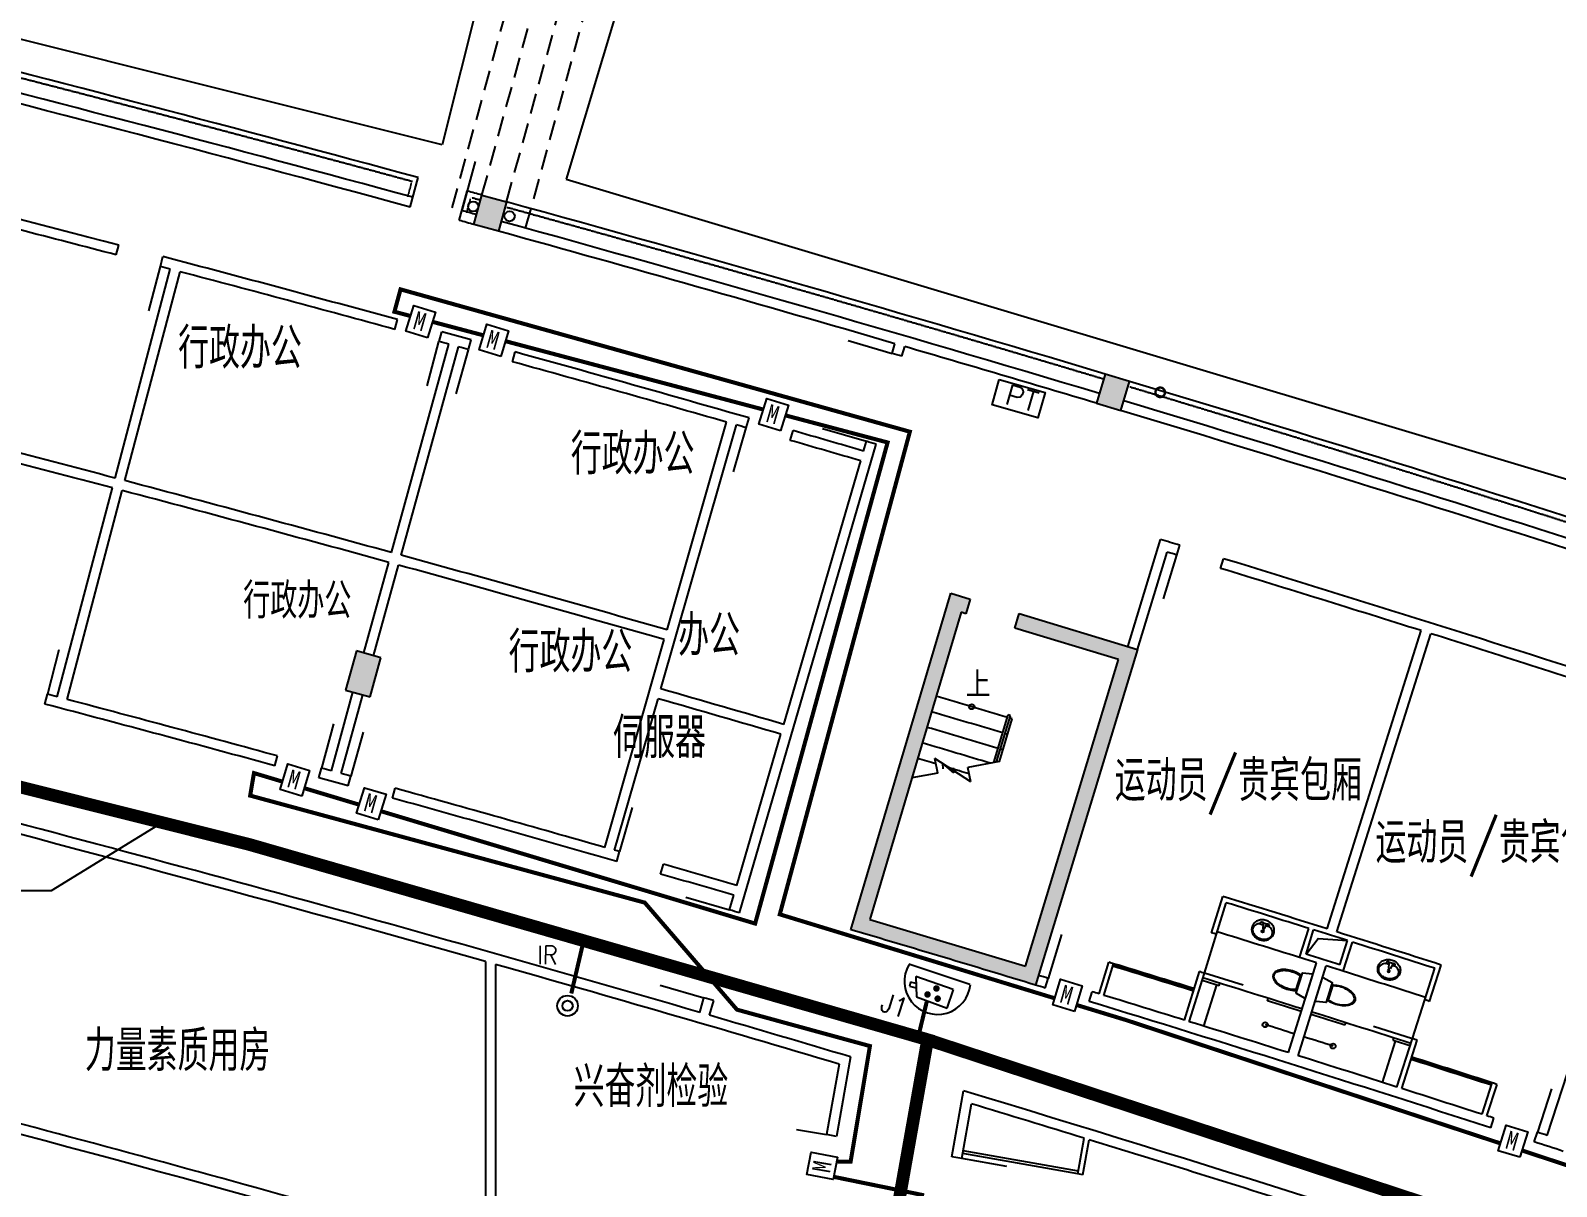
# Model space of a CAD drawing. Extents: x 23317406 to 24383751, y 42324270 to 43451021.
# Drawn here: x 23988326 to 24018326, y 43371489 to 43394221 of the extents above; entities that cross this region are included whole.
import ezdxf

# ---------------------------------------------------------------- set-up
doc = ezdxf.new("R2010")
doc.units = 0
doc.header["$MEASUREMENT"] = 0
doc.linetypes.add('DASHED', pattern=[0.75, 0.5, -0.25])
doc.linetypes.add('T-BW-SF$0$DOT2', pattern=[3.175, 0, -3.175])
doc.layers.get('0').update_dxf_attribs({"linetype": 'CONTINUOUS'})
for name, color, linetype in [('WZ', 7, 'CONTINUOUS'), ('场地', 5, 'CONTINUOUS'), ('墙', 7, 'CONTINUOUS'), ('柱填充', 8, 'CONTINUOUS'), ('柱形', 7, 'CONTINUOUS'), ('楼梯', 5, 'CONTINUOUS'), ('汉字', 7, 'CONTINUOUS'), ('监控管线', 11, 'CONTINUOUS'), ('监控设备', 1, 'CONTINUOUS'), ('紧急按钮管线', 4, 'CONTINUOUS'), ('紧急按钮设备', 4, 'CONTINUOUS'), ('辅助件', 9, 'CONTINUOUS'), ('门禁管线', 6, 'CONTINUOUS'), ('门禁设备', 6, 'CONTINUOUS'), ('门窗', 7, 'CONTINUOUS')]:
    doc.layers.add(name, color=color, linetype=linetype)
doc.styles.add('ATT', font='txt')
doc.styles.add('HZ', font='txt.shx', dxfattribs={"bigfont": 'hztxt.shx'})
doc.styles.add('HZTXT', font='txt', dxfattribs={"width": 0.9, "bigfont": 'HZTXT'})
doc.styles.add('KSHZ', font='ROMANS.shx', dxfattribs={"height": 800, "bigfont": 'dfhz.shx'})
doc.styles.add('Q1', font='SimSun.ttf', dxfattribs={"width": 0.8, "height": 450})

# ---------------------------------------------------------------- blocks, each defined once
blk = doc.blocks.new('M100')
at = {"layer": '门窗'}
blk.add_line((0, 1000), (0, 0), dxfattribs=at)
blk = doc.blocks.new('A$C3B131FE0')
at = {"layer": '门窗', "xscale": 0.8999999999999999, "yscale": 0.8999999999999999, "zscale": 0.8999999999999999, "rotation": 154.1173299468511}
blk.add_blockref('M100', (898, 810), dxfattribs=at)
blk = doc.blocks.new('WC-3')
for points in [[(382, 218, 0.033558), (397, 269, 0.056391), (412, 405, 0.056391), (397, 541, 0.070142), (358, 644, 0.106098), (290, 721, 0.162033), (225, 743, 0.162033), (161, 721, 0.106098), (93, 644, 0.070142), (54, 541, 0.056391), (38, 405, 0.056391), (54, 269, 0.033558), (69, 218)], [(55, 405, -0.056391), (70, 537, -0.070142), (108, 636, -0.106098), (170, 708, -0.162033), (225, 726, -0.162033), (280, 708, -0.106098), (343, 636, -0.070142), (381, 537, -0.056391), (396, 405, -0.056391), (381, 273, -0.027675), (369, 232), (81, 232, -0.027675), (70, 273, -0.056391)], [(-20, 24, 0.477064), (0, 0), (463, 0, 0.477064), (473, 12), (431, 207, 0.354037), (426, 211), (24, 211, 0.354037), (19, 207)]]:
    blk.add_lwpolyline(points, format="xyb", close=True)
blk = doc.blocks.new('A$C30FB1A88')
at = {"layer": '辅助件', "rotation": 66.85673863566856}
blk.add_blockref('WC-3', (600, 11), dxfattribs=at)
blk = doc.blocks.new('15PLAV04')
at = {"color": 0, "linetype": 'ByBlock'}
for p, q in [((2.5, -1.5), (2.5, 1.5)), ((7, 0.5), (3, 1.5)), ((4, 1.25), (4, 3.635323)), ((7, -0.5), (7, 0.5)), ((3, -1.5), (7, -0.5)), ((4, -3.628449), (4, -1.25))]:
    blk.add_line(p, q, dxfattribs=at)
blk.add_lwpolyline([(8, 9, 0.109452), (4.986152, 8.332258, 0.102376), (2.343146, 6.363961, 0.093737), (0.622313, 3.491319, 0.088426), (0, 0, 0.088426), (0.622313, -3.491319, 0.093737), (2.343146, -6.363961, 0.102376), (4.986152, -8.332258, 0.109452), (8, -9, 0.109452), (11.013848, -8.332258, 0.102376), (13.656854, -6.363961, 0.093737), (15.377687, -3.491319, 0.088426), (16, 0, 0.088426), (15.377687, 3.491319, 0.093737), (13.656854, 6.363961, 0.102376), (11.013848, 8.332258, 0.109452)], format="xyb", close=True, dxfattribs=at)
for centre in [(3, 2.5), (9, 0), (3, -2.5)]:
    blk.add_circle(centre, 1, dxfattribs=at)
for centre, radius, start, end in [((7, 3.635323), 3, 146.09549, 180), ((11.358035, 0.706347), 8.250845, 143.130102, 146.09549), ((9.915843, 1.787992), 6.448105, 118.911201, 143.130102), ((9, 3.446272), 4.553728, 90, 118.911201), ((9, 3.446272), 4.553728, 61.088799, 90), ((8.084157, 1.787992), 6.448105, 36.869898, 61.088799), ((6.641965, 0.706347), 8.250845, 17.257939, 36.869898), ((4.368267, 0), 10.631733, 0, 17.257939), ((4.368267, 0), 10.631733, 342.742061, 0), ((7, -3.628449), 3, 180, 212.259808), ((9.915843, -1.787992), 6.448105, 212.259808, 241.088799), ((9, -3.446272), 4.553728, 241.088799, 270), ((9, -3.446272), 4.553728, 270, 298.911201), ((8.084157, -1.787992), 6.448105, 298.911201, 323.130102), ((6.641965, -0.706347), 8.250845, 323.130102, 342.742061)]:
    blk.add_arc(centre, radius, start, end, dxfattribs=at)
at = {"color": 0, "linetype": 'ByBlock', "style": 'ATT'}
for tag, p, flags in [('ITEM', (0, -17.5), 3), ('ROOM_NUMBER', (0, -26.5), 1)]:
    blk.add_attdef(tag, p, '', height=6, dxfattribs=dict(at, flags=flags))
blk = doc.blocks.new('A$C7CF24AF0')
at = {"layer": '辅助件', "xscale": 25, "yscale": 25, "zscale": 25, "rotation": 246.9327746713677}
blk.add_blockref('15PLAV04', (300, 388), dxfattribs=at)
blk = doc.blocks.new('_DOTSMALL')
at = {"color": 0, "linetype": 'ByBlock', "const_width": 0.5}
blk.add_lwpolyline([(-0.0625, 0, 1), (0.0625, 0, 1)], format="xyb", close=True, dxfattribs=at)
blk = doc.blocks.new('A$C165F4BE9')
at = {"layer": 'WZ'}
for p, q in [((1283, 579), (79, 980)), ((111, 629), (97, 551)), ((223, 598), (111, 629)), ((220, 740), (229, 337)), ((952, 483), (220, 740)), ((97, 551), (227, 517)), ((229, 337), (835, 119)), ((835, 119), (958, 484))]:
    blk.add_line(p, q, dxfattribs=at)
at = {"layer": 'WZ', "const_width": 63.8}
for points in [[(480, 380, 1), (417, 392, 1)], [(655, 497, 1), (592, 509, 1)], [(680, 296, 1), (617, 308, 1)]]:
    blk.add_lwpolyline(points, format="xyb", close=True, dxfattribs=at)
at = {"layer": 'WZ'}
blk.add_arc((645, 643), 650, 149.9091, 354.3172, dxfattribs=at)
blk = doc.blocks.new('A$C598A25E8')
at = {"layer": '监控设备', "color": 6}
blk.add_lwpolyline([(525, 73), (86, 0), (0, 518), (439, 591)], close=True, dxfattribs=at)
at = {"layer": '门禁设备', "style": 'Q1', "width": 0.9}
blk.add_text('M', height=360, rotation=10.6583, dxfattribs=at).set_placement((170, 101, -121))
blk = doc.blocks.new('A$C62181696')
at = {"layer": '监控管线'}
blk.add_lwpolyline([(0, 519), (936, 519), (936, 3), (0, 3)], close=True, dxfattribs=at)
at = {"layer": '门禁管线', "color": 6, "style": 'HZ'}
blk.add_text('PT', height=400, rotation=359.4412, dxfattribs=at).set_placement((206, 91, -121))
blk = doc.blocks.new('A$C28D63360')
at = {"layer": '监控管线'}
blk.add_blockref('A$C62181696', (0, 0), dxfattribs=at)

msp = doc.modelspace()

# ---------------------------------------------------------------- hatches: boundary and pattern name
at = {"layer": '柱填充'}
for points in [[(23997683.54222, 43390852.44388), (23997201.48343, 43390985.1817), (23997042.20343, 43390406.70968), (23997524.26222, 43390273.97186)], [(24009932.24712, 43387322.18185), (24009453.358, 43387465.93585), (24009280.84344, 43386891.27184), (24009759.73256, 43386747.51784)], [(24007760.13254, 43382753.64362), (24007674.13488, 43382466.23381), (24009715.74031, 43381851.02257), (24007884.11936, 43375823.15644), (24004828.804, 43376740.49366), (24006620.43763, 43382780.3657), (24006716.19071, 43382751.91452), (24006801.66397, 43383039.48073), (24006418.14836, 43383153.32076), (24004455.88306, 43376538.22315, -0.001749131), (24008083.94859, 43375448.92167), (24010088.56851, 43382046.12756)], [(23995215.8163, 43381887.38488), (23994733.74263, 43382020.06865), (23994521.4486, 43381248.75079), (23995003.52227, 43381116.06702)]]:
    msp.add_hatch(color=256, dxfattribs=at).paths.add_polyline_path(points)

# ---------------------------------------------------------------- linework, layer by layer
at = {"layer": '场地'}
for p, q in [((24006389.67247, 43431740.4999), (23996420.87732, 43391970.87426)), ((24010648.606, 43430568.03234), (23998858.5867, 43391299.78251)), ((23996420.87732, 43391970.87426), (23974111.57232, 43397563.00363)), ((23998858.5867, 43391299.78251), (24020886.63821, 43384686.01302))]:
    msp.add_line(p, q, dxfattribs=at)
at = {"layer": '墙'}
for p, q in [((23995788.54561, 43390749.6392), (23995946.17616, 43391328.56287)), ((23996753.00588, 43390486.09673), (23996911.68339, 43391064.73431)), ((23990008.91804, 43389809.20695), (23990059.59025, 43390002.68131)), ((23989986.79182, 43385420.52927), (23991072.53707, 43389529.50212)), ((23990879.20779, 43389580.51184), (23990930.19629, 43389773.90309)), ((23990180.15525, 43385369.43538), (23991265.9005, 43389478.40823)), ((23995489.13806, 43388343.67704), (23995541.80191, 43388536.61879)), ((23996357.02419, 43388106.02315), (23996410.00345, 43388298.87853)), ((23995421.77459, 43383955.4606), (23996549.81739, 43388053.0233)), ((23995614.60107, 43383902.37624), (23996742.64387, 43387999.93893)), ((23996935.3985, 43387946.79899), (23996988.58795, 43388139.5965)), ((24005263.26682, 43387870.66385), (24005319.29373, 43388062.656)), ((24005455.25897, 43387814.63694), (24005511.28588, 43388006.62909)), ((23997802.63376, 43387706.78083), (23997856.13839, 43387899.49112)), ((24000841.36669, 43382434.44604), (24002011.58718, 43386520.16319)), ((24002396.05285, 43386409.96996), (24002451.22683, 43386602.20895)), ((24000716.98784, 43381273.82985), (24002203.85622, 43386465.09399)), ((24003260.76793, 43386161.0251), (24003316.25617, 43386353.17363)), ((24002261.72518, 43376871.08421), (24004951.01679, 43386086.70756)), ((24004702.99774, 43385950.74231), (24004759.02464, 43386142.73447)), ((24003134.2443, 43380574.96203), (24004646.97083, 43385758.75016)), ((23988849.95268, 43381118.193), (23989935.69793, 43385227.16584)), ((23989043.3161, 43381067.0991), (23990129.06135, 43385176.07195)), ((24009897.2077, 43382104.27426), (24010538.26234, 43384213.98566)), ((24010862.764, 43383906.27778), (24010921.01498, 43384097.60688)), ((24010088.56851, 43382046.12756), (24010671.47647, 43383964.47814)), ((24011723.37396, 43383643.4923), (24011781.93771, 43383834.7259)), ((23994878.03559, 43381980.35412), (23995368.69022, 43383762.63412)), ((23995070.86505, 43381927.28061), (23995561.5167, 43383709.54976)), ((24013819.63772, 43376553.60419), (24015665.59438, 43382420.02944)), ((24014010.41577, 43376493.57308), (24015856.37243, 43382359.99833)), ((23999616.07701, 43378156.45985), (24000786.29749, 43382242.177)), ((24009141.53159, 43382024.1021), (24009141.51795, 43382024.05701)), ((24009237.25168, 43381995.15968), (24009237.26532, 43381995.20478)), ((23988605.53007, 43380975.83791), (23988656.51683, 43381169.22961)), ((23994240.64742, 43379665.07143), (23994665.69812, 43381209.04821)), ((23994433.4739, 43379611.98706), (23994858.52759, 43381155.9747)), ((23999808.34604, 43378101.39065), (24000661.91864, 43381081.56081)), ((24002209.8003, 43377407.0915), (24003078.21739, 43380382.96988)), ((23993126.88154, 43379762.87716), (23993179.53848, 43379955.82079)), ((23993994.7704, 43379525.24341), (23994047.74793, 43379718.09926)), ((23994573.14298, 43379366.01972), (23994626.33417, 43379558.81676)), ((23995440.37028, 43379125.98286), (23995493.88181, 43379318.69123)), ((23999849.36823, 43377881.57056), (23999904.50844, 43378073.81925)), ((24000714.12117, 43377632.76676), (24000769.58081, 43377824.92353)), ((24002069.73303, 43376927.11112), (24002153.77339, 43377215.09935)), ((24011544.96784, 43376478.2472), (24011767.19009, 43377194.56925)), ((24011640.47745, 43376448.61757), (24011833.07006, 43377069.43001)), ((24013276.07004, 43375990.62344), (24013455.74258, 43376563.08984)), ((24013401.42653, 43376056.08908), (24013551.15364, 43376533.14441)), ((24014068.37833, 43375846.22292), (24014218.80668, 43376323.0576)), ((24014133.6596, 43375720.77032), (24014314.17362, 43376292.97193)), ((24009333.18588, 43375276.62226), (24009523.76425, 43375898.056)), ((24009428.79107, 43375247.30251), (24009619.36944, 43375868.73625)), ((24011011.63445, 43374759.07428), (24011307.93078, 43375714.17035)), ((24015736.80174, 43375159.64911), (24015934.40815, 43375778.88389)), ((24015832.06863, 43375129.24812), (24016060.07603, 43375843.74979)), ((24008275.23492, 43375390.72042), (24008333.48762, 43375582.049)), ((24011107.14406, 43374729.44465), (24011403.44039, 43375684.54072)), ((24001481.45049, 43374911.19351), (24001565.49085, 43375199.18174)), ((24001673.44264, 43374855.1666), (24001757.483, 43375143.15483)), ((24009135.83642, 43375127.91645), (24009194.40702, 43375319.14795)), ((24015189.58397, 43373444.84511), (24015493.59384, 43374397.514)), ((24015284.85086, 43373414.44413), (24015588.86073, 43374367.11301)), ((24018141.94427, 43372493.68348), (24018637.66351, 43374016.45428)), ((24016862.06149, 43372908.31506), (24017061.67498, 43373526.90576)), ((24016957.22929, 43372877.60529), (24017156.84278, 43373496.196)), ((24017033.86545, 43372642.68589), (24017095.35356, 43372832.99935)), ((24017889.88768, 43372365.32905), (24017951.692, 43372555.54006))]:
    msp.add_line(p, q, dxfattribs=at)
at = {"layer": '墙', "ltscale": 5000}
for p, q in [((23997270, 43375912.9268), (23997270, 43370626.71633)), ((23997470, 43375856.2989), (23997470, 43370626.71633)), ((24004448.82894, 43374036.60706), (24004173.19438, 43372473.40944)), ((24004220.91182, 43373895.77933), (24003976.23283, 43372508.13907)), ((24006438.25063, 43372074.01891), (24006666.89968, 43373370.7521)), ((24006635.21219, 43372039.28927), (24006824.71363, 43373114.00539)), ((24004173.19438, 43372473.40944), (24003976.23283, 43372508.13907)), ((24008917.63483, 43371738.37924), (24009040.87556, 43372437.31214)), ((24009016.11561, 43371721.01442), (24009137.19087, 43372407.66635)), ((24006635.21219, 43372039.28927), (24006438.25063, 43372074.01891)), ((24009016.11561, 43371721.01442), (24008917.63483, 43371738.37924))]:
    msp.add_line(p, q, dxfattribs=at)
at = {"layer": '墙', "ltscale": 300}
for p, q in [((24013054.24105, 43374121.18396), (24013609.52883, 43375885.88099)), ((24013245.0191, 43374061.15285), (24013800.30688, 43375825.84988))]:
    msp.add_line(p, q, dxfattribs=at)
at = {"layer": '墙'}
for centre, radius, start, end in [((23850578.58196, 42857442.58139), 552722.67138, 74.768624861, 77.2220646083), ((23850578.58196, 42857442.58139), 550522.67138, 75.3235079827, 77.4029441614), ((23850578.58196, 42857442.58139), 553322.67138, 74.768624861, 75.9020730186), ((23850578.58196, 42857442.58139), 552922.67138, 74.768624861, 75.9020730186), ((23850578.58196, 42857442.58139), 553322.67138, 74.6338847678, 74.6649826078), ((23850578.58196, 42857442.58139), 550322.67138, 75.3235079827, 75.7337674628), ((23850578.58196, 42857442.58139), 553322.67138, 73.3138876927, 74.5820730186), ((23850578.58196, 42857442.58139), 552722.67138, 74.6333362112, 74.6649826078), ((23850578.58196, 42857442.58139), 552922.67138, 74.6338847678, 74.6649826078), ((23850578.58196, 42857442.58139), 552922.67138, 73.3138876927, 74.5820730186), ((23850578.58196, 42857442.58139), 552722.67138, 73.7421315605, 74.5820646083), ((23850578.58196, 42857442.58139), 550322.67138, 75.2090062996, 75.2298232382), ((23850578.58196, 42857442.58139), 550522.67138, 74.7328934249, 75.2298232382), ((23850578.58196, 42857442.58139), 550322.67138, 74.7328934249, 75.1881836867), ((23850578.58196, 42857442.58139), 550522.67138, 74.5767521904, 74.6392086805), ((23850578.58196, 42857442.58139), 550322.67138, 74.6183917419, 74.6392086805), ((23850578.58196, 42857442.58139), 550322.67138, 74.5767521904, 74.597569129), ((23850578.58196, 42857442.58139), 552722.67138, 73.3138962624, 73.7213993623), ((23850634.74669, 42857737.27781), 530172.67138, 79.4743453394, 79.4743453394), ((23850639.30178, 42857736.37231), 530172.67138, 78.1227654233, 78.1227654233), ((23850644.55659, 42857735.23786), 530172.67138, 77.5606287088, 77.5606287088), ((23850649.0789, 42857734.18074), 530172.67138, 76.2090487927, 76.2090487927), ((23850578.58196, 42857442.58139), 550322.67138, 74.0277771841, 74.4830674459), ((23850578.58196, 42857442.58139), 550522.67138, 73.9861376326, 74.4830674459), ((23850578.58196, 42857442.58139), 552522.67138, 73.7213956101, 73.7421522317), ((23850578.58196, 42857442.58139), 553322.67138, 72.1286283283, 73.2620759435), ((23850578.58196, 42857442.58139), 552922.67138, 72.1286283283, 73.2620759435), ((23850578.58196, 42857442.58139), 546072.67138, 75.2090873292, 75.7336864331), ((23850578.58196, 42857442.58139), 552722.67138, 72.1286283283, 73.2626246478), ((23850578.58196, 42857442.58139), 545872.67138, 75.2090911735, 75.7336825889), ((23850578.58196, 42857442.58139), 550322.67138, 73.9861376326, 74.0069545712), ((23850578.58196, 42857442.58139), 550522.67138, 73.7421729855, 73.8924528882), ((23850578.58196, 42857442.58139), 550322.67138, 73.7421767679, 73.8924528882), ((23850578.58196, 42857442.58139), 550722.67138, 73.7213617169, 73.7421522317), ((23850578.58196, 42857442.58139), 546072.67138, 74.6184727715, 75.1881026571), ((23850578.58196, 42857442.58139), 545872.67138, 74.6184766157, 75.1880988129), ((23850578.58196, 42857442.58139), 550522.67138, 73.0668991969, 73.108534966), ((23850578.58196, 42857442.58139), 546072.67138, 74.0278582137, 74.5974880994), ((23850578.58196, 42857442.58139), 550322.67138, 73.0668991969, 73.0877161354), ((23850578.58196, 42857442.58139), 550522.67138, 72.0928934249, 72.9732144524), ((23850578.58196, 42857442.58139), 545872.67138, 74.027862058, 74.5974842551), ((23850578.58196, 42857442.58139), 550322.67138, 72.5434652451, 72.9732144524), ((23850578.58196, 42857442.58139), 550322.67138, 72.0928934249, 72.5226426322), ((23850578.58196, 42857442.58139), 541622.67138, 75.2091735348, 75.2303364788), ((23850578.58196, 42857442.58139), 544922.67138, 73.7422799404, 74.0068513987), ((23850578.58196, 42857442.58139), 541422.67138, 74.7349463875, 75.2303364788), ((23850578.58196, 42857442.58139), 541622.67138, 74.7349463875, 75.1880164515), ((23850578.58196, 42857442.58139), 544722.67138, 73.7422838009, 74.0068475382), ((23850578.58196, 42857442.58139), 539022.67138, 73.7423950291, 75.6887706945), ((23850578.58196, 42857442.58139), 541622.67138, 74.6185589771, 74.639721921), ((23850578.58196, 42857442.58139), 541622.67138, 74.5762389498, 74.5974018938), ((23850578.58196, 42857442.58139), 538822.67138, 74.2021385903, 75.6887706945), ((23850578.58196, 42857442.58139), 541422.67138, 74.5762389498, 74.639721921), ((23850578.58196, 42857442.58139), 541622.67138, 74.0279444193, 74.4810144833), ((23850578.58196, 42857442.58139), 541422.67138, 73.9962048874, 74.4810144833), ((23850578.58196, 42857442.58139), 541622.67138, 73.9962048874, 74.006787336), ((23850578.58196, 42857442.58139), 541622.67138, 73.7423440031, 73.9009804147), ((23850578.58196, 42857442.58139), 541422.67138, 73.7423479107, 73.9009804147), ((23850578.58196, 42857442.58139), 541122.67138, 73.7211595052, 73.7423537777), ((23850578.58196, 42857442.58139), 544172.67138, 72.5435829091, 72.7699774048), ((23850578.58196, 42857442.58139), 544072.67138, 72.5804391441, 72.7594474668), ((23850578.58196, 42857442.58139), 543422.67138, 72.7594411686, 72.7699841855), ((23850578.58196, 42857442.58139), 544072.67138, 72.4961996388, 72.5699082385), ((23850578.58196, 42857442.58139), 544172.67138, 72.2961304725, 72.5225249682), ((23850578.58196, 42857442.58139), 543572.67138, 72.4962044822, 72.5699033951), ((23850578.58196, 42857442.58139), 544072.67138, 72.3066604106, 72.4856687332), ((23850578.58196, 42857442.58139), 538822.67138, 73.432512804, 74.1800355295), ((23850578.58196, 42857442.58139), 542272.67138, 72.9452347235, 72.955800585), ((23850578.58196, 42857442.58139), 542622.67138, 72.7594333964, 72.7699934159), ((23850578.58196, 42857442.58139), 543472.67138, 72.5435964706, 72.5804449572), ((23850578.58196, 42857442.58139), 543472.67138, 72.4856629201, 72.5225114067), ((23850578.58196, 42857442.58139), 541422.67138, 73.0663859563, 73.0875449926), ((23850578.58196, 42857442.58139), 541622.67138, 73.0663859563, 73.0875489003), ((23850578.58196, 42857442.58139), 539322.67138, 73.7211595052, 73.7423891164), ((23850578.58196, 42857442.58139), 541422.67138, 72.0949463875, 72.9711614898), ((23850578.58196, 42857442.58139), 541622.67138, 72.9558069251, 72.9711614898), ((23850578.58196, 42857442.58139), 541622.67138, 72.7700021904, 72.9452283834), ((23850578.58196, 42857442.58139), 543422.67138, 72.2961236918, 72.3066667087), ((23850578.58196, 42857442.58139), 539022.67138, 73.4135604138, 73.7211358937), ((23850578.58196, 42857442.58139), 541622.67138, 72.5436324803, 72.7594236488), ((23850578.58196, 42857442.58139), 533322.67138, 74.051653021, 75.6862136079), ((23850578.58196, 42857442.58139), 542622.67138, 72.2961144614, 72.3066744809), ((23850578.58196, 42857442.58139), 533122.67138, 74.0455104702, 75.6431692128), ((23850578.58196, 42857442.58139), 541622.67138, 72.3066842285, 72.522475397), ((23850578.58196, 42857442.58139), 539022.67138, 71.62212287, 73.1673944776), ((23850578.58196, 42857442.58139), 541622.67138, 72.1208794939, 72.2961056869), ((23850578.58196, 42857442.58139), 542272.67138, 72.1103072923, 72.1208731538), ((23850578.58196, 42857442.58139), 538822.67138, 72.8970295054, 73.1434265157), ((23850578.58196, 42857442.58139), 541622.67138, 72.0949463875, 72.1103009523), ((23850578.58196, 42857442.58139), 538822.67138, 72.4305871538, 72.8863136296), ((23850578.58196, 42857442.58139), 541622.67138, 71.9785589771, 71.999721921), ((23850578.58196, 42857442.58139), 541422.67138, 71.9362389498, 71.999721921)]:
    msp.add_arc(centre, radius, start, end, dxfattribs=at)
at = {"layer": '墙', "ltscale": 5000}
for start, end in [(67.1172342395, 67.1172342395), (66.2587266313, 66.2587266313), (64.4772342395, 64.4772342395), (64.9387266313, 64.9387266313)]:
    msp.add_arc((23850578.58196, 42857442.58139), 533172.67138, start, end, dxfattribs=at)
at = {"layer": '柱填充', "linetype": 'T-BW-SF$0$DOT2', "ltscale": 10}
for p, q in [((23995744.59947, 43390968.87679), (23995823.41475, 43391258.33863)), ((23996902.33559, 43390652.52095), (23996981.67434, 43390941.83975))]:
    msp.add_line(p, q, dxfattribs=at)
for start, end in [(74.7789815913, 75.9020730186), (74.6338847678, 74.6546258775), (73.3138876927, 74.5820730186), (72.1389850586, 73.2620759435)]:
    msp.add_arc((23850578.58196, 42857442.58139), 553222.67138, start, end, dxfattribs=at)
at = {"layer": '柱形'}
for p, q in [((23997042.20343, 43390406.70968), (23997201.48343, 43390985.1817)), ((23997201.48343, 43390985.1817), (23997683.54222, 43390852.44388)), ((23997683.54222, 43390852.44388), (23997524.26222, 43390273.97186)), ((23997524.26222, 43390273.97186), (23997042.20343, 43390406.70968)), ((24009453.358, 43387465.93585), (24009280.84344, 43386891.27184)), ((24009932.24712, 43387322.18185), (24009453.358, 43387465.93585)), ((24009759.73256, 43386747.51784), (24009932.24712, 43387322.18185)), ((24009280.84344, 43386891.27184), (24009759.73256, 43386747.51784)), ((23994733.74263, 43382020.06865), (23994521.4486, 43381248.75079)), ((23995215.8163, 43381887.38488), (23994733.74263, 43382020.06865)), ((23995003.52227, 43381116.06702), (23995215.8163, 43381887.38488)), ((23994521.4486, 43381248.75079), (23995003.52227, 43381116.06702))]:
    msp.add_line(p, q, dxfattribs=at)
at = {"layer": '柱形', "ltscale": 1000}
for p, q in [((24004455.88306, 43376538.22315), (24006418.14836, 43383153.32076)), ((24006418.14836, 43383153.32076), (24006801.66397, 43383039.48073)), ((24006801.66397, 43383039.48073), (24006716.19071, 43382751.91452)), ((24006620.43763, 43382780.3657), (24004828.804, 43376740.49366)), ((24006716.19071, 43382751.91452), (24006620.43763, 43382780.3657)), ((24007674.13488, 43382466.23381), (24007760.13254, 43382753.64362)), ((24007760.13254, 43382753.64362), (24010088.56851, 43382046.12756)), ((24009715.74031, 43381851.02257), (24007674.13488, 43382466.23381)), ((24010088.56851, 43382046.12756), (24008083.94859, 43375448.92167)), ((24007884.11936, 43375823.15644), (24009715.74031, 43381851.02257)), ((24004828.804, 43376740.49366), (24007884.11936, 43375823.15644))]:
    msp.add_line(p, q, dxfattribs=at)
msp.add_arc((23850578.58196, 42857442.58139), 541422.67138, 73.0875449925, 73.4884158782, dxfattribs=at)
at = {"layer": '楼梯'}
for p, q in [((24007264.0671, 43379826.35499), (24007544.87617, 43380761.62748)), ((24007319.39448, 43379836.75442), (24007592.76757, 43380747.26037)), ((24007374.72186, 43379847.15385), (24007626.27958, 43380685.00076))]:
    msp.add_line(p, q, dxfattribs=at)
for radius, start, end in [(546302.67138, 73.3037123135, 73.4568575913), (545982.67138, 73.303721534, 73.4568452973), (545662.67138, 73.3037307652, 73.456832989), (546352.67138, 73.2984673943, 73.3037108738), (546302.67138, 73.2932243947, 73.2984683541), (545342.67138, 73.310543149, 73.4568206662), (545982.67138, 73.2932274682, 73.298474501), (545022.67138, 73.4175564753, 73.4568083289), (545662.67138, 73.2932305453, 73.2984806552), (545022.67138, 73.3455900552, 73.3884061907)]:
    msp.add_arc((23850578.58196, 42857442.58139), radius, start, end, dxfattribs=at)
at = {"layer": '汉字', "color": 0}
for p, q in [((24006815.01557, 43379444.89477), (24006102.06034, 43379904.99784)), ((24006163.59737, 43379619.50876), (24006102.06034, 43379904.99784)), ((24006815.01557, 43379444.89477), (24006753.47853, 43379730.38386))]:
    msp.add_line(p, q, dxfattribs=at)
at = {"layer": '汉字'}
for p, q in [((24006163.59737, 43379619.50876), (24005654.42971, 43379523.80471)), ((24006475.92332, 43379622.45334), (24006260.82279, 43379806.11543)), ((24006268.81839, 43379704.69987), (24006260.82279, 43379806.11543)), ((24006475.92332, 43379622.45334), (24006468.1997, 43379720.41909)), ((24007374.72186, 43379847.15385), (24006753.47853, 43379730.38386))]:
    msp.add_line(p, q, dxfattribs=at)
msp.add_lwpolyline([(24006831.03665, 43380923.03359, 0, 0, 0), (24006688.78061, 43380446.29404, 160, 0, 0), (24006458.53795, 43379674.94631, 0, 0, 0)], format="xyseb", dxfattribs=at)
at = {"layer": '汉字', "color": 0}
msp.add_circle((24006831.00111, 43380923.04419), 50, dxfattribs=at)
at = {"layer": '监控管线'}
for p, q in [((23988741.42347, 43377306.72092), (23990914.96621, 43378646.80638)), ((23981820.65303, 43377306.72092), (23988741.42347, 43377306.72092))]:
    msp.add_line(p, q, dxfattribs=at)
at = {"layer": '监控管线', "color": 2, "const_width": 250}
for points in [[(24019090.7904, 43307999.23379), (24022836.3983, 43312515.53166), (24026356.08152, 43322180.89905), (24026292.42422, 43332453.62215), (24023148.31794, 43341851.26224), (24016360.3546, 43349947.57592), (24007486.68719, 43355242.00889), (24002685.44275, 43355931.86111), (24005962.50221, 43374375.84004), (23992616.48831, 43378217.9585), (23976840.75464, 43382171.97166), (23965043.10162, 43384891.0045)], [(24005962.50221, 43374375.84004), (24015968.38047, 43371083.25573), (24036574.23217, 43363994.77166), (24059466.1809, 43355072.36259), (24079699.51177, 43346886.28986)]]:
    msp.add_lwpolyline(points, dxfattribs=at)
at = {"layer": '监控管线', "const_width": 80}
msp.add_lwpolyline([(24005945.1325, 43375122.0897), (24005800.66944, 43374524.44787)], dxfattribs=at)
at = {"layer": '监控设备', "color": 1}
for p, q in [((24006570.90725, 43374116.44332), (23991393.52261, 43378627.22278)), ((24014391.15356, 43371619.85463), (24006695.71344, 43374079.35043))]:
    msp.add_line(p, q, dxfattribs=at)
at = {"layer": '紧急按钮管线', "const_width": 80}
msp.add_lwpolyline([(23998957.40347, 43375283.9111), (23999201.04632, 43376326.59752)], dxfattribs=at)
at = {"layer": '紧急按钮设备'}
for radius in [202.67921, 101.33941]:
    msp.add_circle((23998883.75325, 43375042.59354), radius, dxfattribs=at)
at = {"layer": '辅助件', "linetype": 'DASHED', "ltscale": 800}
for p, q in [((23996613.13181, 43390731.81266), (24008145.68044, 43432623.41137)), ((23998059.33077, 43390333.68128), (24009591.87939, 43432225.27999)), ((23997201.47982, 43390985.16687), (24008319.59275, 43431371.34175)), ((23997683.54613, 43390852.45642), (24008801.47108, 43431237.94843))]:
    msp.add_line(p, q, dxfattribs=at)
at = {"layer": '辅助件'}
for p, q in [((24011393.67288, 43374640.55575), (24011645.49199, 43375452.28177)), ((24011693.23655, 43375437.43394), (24011708.05137, 43375485.18876)), ((24012642.63359, 43375141.18324), (24012657.60631, 43375188.88879)), ((24014166.54349, 43374661.66266), (24014181.58633, 43374709.34615)), ((24014903.78331, 43373536.04807), (24015162.15807, 43374345.71126)), ((24015114.51412, 43374360.87882), (24015129.71462, 43374408.51228)), ((24008917.63483, 43371738.37924), (24006652.577, 43372137.77005)), ((24008926.31724, 43371787.61963), (24006661.25941, 43372187.01044))]:
    msp.add_line(p, q, dxfattribs=at)
msp.add_lwpolyline([(24013401.42653, 43376056.08908), (24013637.67676, 43376367.87235), (24014218.80668, 43376323.0576)], dxfattribs=at)
for centre in [(24012598.36821, 43374670.53483), (24013933.28065, 43374250.44628)]:
    msp.add_circle(centre, 50, dxfattribs=at)
for centre, radius, start, end in [((23850578.58196, 42857442.58139), 543472.67138, 72.5804449572, 72.7594416536), ((23850578.58196, 42857442.58139), 543472.67138, 72.3066662237, 72.4856629201), ((23850578.58196, 42857442.58139), 542472.67138, 72.7224650515, 72.7594236488), ((23850578.58196, 42857442.58139), 542522.67138, 72.5436149314, 72.7594324232), ((23850578.58196, 42857442.58139), 542472.67138, 72.5436159048, 72.6174215594), ((23850578.58196, 42857442.58139), 542472.67138, 72.4486863179, 72.5224919725), ((23850578.58196, 42857442.58139), 542522.67138, 72.3066754541, 72.5224929459), ((23848634.0983, 42851436.86796), 548322.67138, 72.5380586992, 72.600720112), ((23848729.75841, 42851406.73331), 548322.67138, 72.4649674482, 72.527628861), ((23850578.58196, 42857442.58139), 542472.67138, 72.3066842285, 72.3436428259)]:
    msp.add_arc(centre, radius, start, end, dxfattribs=at)
at = {"layer": '门禁管线', "const_width": 80}
for points in [[(23995797.66199, 43388606.72615), (23995480.24154, 43388690.89211), (23995600.39687, 43389130.79204), (24005613.46499, 43386331.42972), (24003056.24461, 43376840.29567), (24008448.50965, 43375193.4244)], [(23997231.15594, 43388226.62649), (23996227.95367, 43388492.63169)], [(24002743.25738, 43386765.05923), (23997661.44762, 43388112.53204)], [(23995214.49691, 43378868.97389), (24002571.73091, 43376659.21339), (24005175.69469, 43386120.08367), (24003173.33926, 43386651.0204)], [(24004195.95772, 43371977.12115), (24004448.91935, 43371977.12115), (24004828.36179, 43374250.28893), (24002214.42285, 43374965.91565), (24000401.53013, 43377070.69994), (23992644.03917, 43379175.48424), (23992718.87203, 43379618.54001), (23993279.81565, 43379450.05943)], [(23993705.87793, 43379322.09074), (23994788.43464, 43378996.94258)], [(24008897.12181, 43375056.41213), (24009865.13106, 43374760.7689), (24017219.94299, 43372337.63437)], [(24017640.19563, 43372199.1769), (24018653.60608, 43371865.29618)], [(24005893.75962, 43371314.88727), (24004128.00792, 43371676.19143)]]:
    msp.add_lwpolyline(points, dxfattribs=at)
at = {"layer": '门窗'}
for p, q in [((24011403.44039, 43375684.54072), (24011640.49832, 43376448.61109)), ((24015493.59384, 43374397.514), (24015736.78092, 43375159.65575))]:
    msp.add_line(p, q, dxfattribs=at)
for centre in [(23997027.44294, 43390761.92393), (23997744.68224, 43390568.15158)]:
    msp.add_circle(centre, 100, dxfattribs=at)
for radius, start, end in [(542222.67138, 72.7700021904, 72.9452342363), (542247.67138, 72.7700021904, 72.9452344799), (542272.67138, 72.7700021904, 72.9452347235), (542222.67138, 72.120873641, 72.2961056869), (542247.67138, 72.1208733974, 72.2961056869), (542272.67138, 72.1208731538, 72.2961056869)]:
    msp.add_arc((23850578.58196, 42857442.58139), radius, start, end, dxfattribs=at)

# ---------------------------------------------------------------- block references
at = {"linetype": 'ByBlock', "xscale": -375, "yscale": 375, "zscale": 375}
msp.add_blockref('_DOTSMALL', (24010535.4398, 43387105.79756), dxfattribs=at)
at = {"layer": '监控管线', "rotation": 344.0776243203255}
msp.add_blockref('A$C28D63360', (24007229.91144, 43386857.08865), dxfattribs=at)
at = {"layer": '监控设备', "color": 6}
msp.add_blockref('A$C165F4BE9', (24005511.74022, 43374879.50142), dxfattribs=at)
at = {"layer": '辅助件'}
for name, p, rotation in [('A$C7CF24AF0', (24012355.67443, 43376305.50245), 5.733619761777791), ('A$C30FB1A88', (24012800.00636, 43375144.14971), 5.430205783509089)]:
    msp.add_blockref(name, p, dxfattribs=dict(at, rotation=rotation))
at = {"layer": '辅助件', "xscale": -1}
for name, p, rotation in [('A$C7CF24AF0', (24015068.5216, 43375451.86534), 319.3324881155477), ('A$C30FB1A88', (24014039.2259, 43374754.21112), 319.6359020938163)]:
    msp.add_blockref(name, p, dxfattribs=dict(at, rotation=rotation))
at = {"layer": '门禁设备', "color": 6}
for p, rotation in [((23995629.41766, 43388346.69936), 333.5977683912689), ((23997066.85768, 43387979.54447), 333.5977683912689), ((24002570.44618, 43386518.06742), 333.5977683912689), ((23993155.68291, 43379334.73716), 333.5977683912689), ((23994659.98229, 43378867.45023), 333.5977683912689), ((24008344.97709, 43375100.73617), 333.5977683912689), ((24017103.33596, 43372230.25932), 333.5977683912689), ((24004076.43698, 43371546.21407), 69.59686740260437)]:
    msp.add_blockref('A$C598A25E8', p, dxfattribs=dict(at, rotation=rotation))
at = {"layer": '门窗'}
for p, xscale, yscale, zscale, rotation in [((23996805.89838, 43390678.97593), -1.000180889833868, 1.000180889833868, 1.000180889833868, 344.7064405708369), ((23990878.64158, 43389578.36427), 0.8999999999978452, 0.8999999999978452, 0.8999999999978452, 165.4394449224146), ((23996356.43586, 43388103.88153), 0.8999999999978452, 0.8999999999978452, 0.8999999999978452, 164.8488303646609), ((23996934.80784, 43387944.65801), -0.8999999999978452, 0.8999999999978452, 0.8999999999978452, 164.367130506034), ((24002395.44015, 43386407.83518), -0.8999999999978452, 0.8999999999978452, 0.8999999999978452, 163.776515948283), ((24010862.11714, 43383904.15312), -0.8999999999978452, 0.8999999999978452, 0.8999999999978452, 162.8572775126646), ((23988656.51683, 43381169.22961), -0.8999999999978452, 0.8999999999978452, 0.8999999999978452, 345.2779487121318), ((23994047.74793, 43379718.09926), -0.8999999999978452, 0.8999999999978452, 0.8999999999978452, 344.6873341543781), ((23994626.33417, 43379558.81676), 0.8999999999978452, 0.8999999999978452, 0.8999999999978452, 344.5286267168995), ((23999904.50844, 43378073.81925), 0.8999999999978452, 0.8999999999978452, 0.8999999999978452, 343.9063436483933), ((24008333.48762, 43375582.049), 0.8999999999978452, 0.8999999999978452, 0.8999999999978452, 343.0187737229223), ((24011403.44039, 43375684.54072), -0.8, 0.8, 0.8, 252.7579286974776), ((24015493.59384, 43374397.514), 0.8, 0.8, 0.8, 72.30817917984784), ((24017951.692, 43372555.54006), -0.8999999999978452, 0.8999999999978452, 0.8999999999978452, 342.0473341543532), ((24003976.23196, 43372508.13966), -0.6001116059758458, 0.6001116059758458, 0.6001116059758458, 80.04779400777636), ((24006635.21219, 43372039.28927), 0.8999999999978452, 0.8999999999978452, 0.8999999999978452, 260.0000000002381)]:
    msp.add_blockref('M100', p, dxfattribs=dict(at, xscale=xscale, yscale=yscale, zscale=zscale, rotation=rotation))
at = {"layer": '门窗', "xscale": -1, "rotation": 227.8739081316609}
for p in [(24004060.57275, 43387747.9504), (24000867.03896, 43376804.39768)]:
    msp.add_blockref('A$C3B131FE0', p, dxfattribs=at)
at = {"layer": '门窗', "rotation": 279.639248238821}
for p in [(24003810.42549, 43386892.15381), (24000616.8917, 43375948.60108)]:
    msp.add_blockref('A$C3B131FE0', p, dxfattribs=at)

# ---------------------------------------------------------------- texts
at = {"layer": '汉字', "style": 'KSHZ', "width": 0.8}
for s, height, p in [('行政办公', 800, (23991228.22886, 43387575.72562)), ('行政办公', 800, (23998947.58276, 43385492.63425)), ('行政办公', 700, (23992506.54934, 43382658.40256)), ('办公', 800, (24001059.54515, 43381925.23597)), ('行政办公', 800, (23997724.9108, 43381598.30948)), ('伺服器', 800, (23999780.38171, 43379913.70124)), ('运动员/贵宾包厢', 800, (24009641.23722, 43379069.349)), ('运动员/贵宾包厢', 800, (24014766.60468, 43377848.12539)), ('力量素质用房', 800, (23989393.32045, 43373758.41046)), ('兴奋剂检验', 800, (23999002.98867, 43373047.72811))]:
    msp.add_text(s, height=height, dxfattribs=at).set_placement(p)
at = {"layer": '汉字', "color": 0, "style": 'Q1', "width": 0.8}
msp.add_text('上', height=450, dxfattribs=at).set_placement((24006710.50311, 43381150.85584))
at = {"layer": '监控管线', "insert": (24005121.29142, 43375307.71829), "char_height": 375, "attachment_point": 1, "rotation": 342.394075832, "style": 'HZTXT'}
msp.add_mtext('{\\C2;J1}', dxfattribs=at)
at = {"layer": '紧急按钮管线', "color": 4, "style": 'HZTXT', "width": 0.9}
msp.add_text('IR', height=360, rotation=359.441227988, dxfattribs=at).set_placement((23998286.75852, 43375860.90939, -120.6))

doc.saveas('drawing.dxf')
